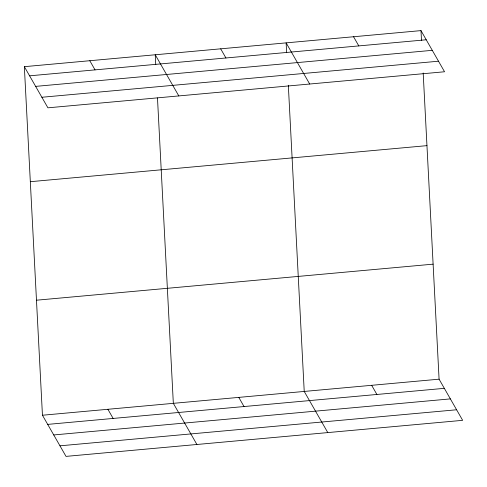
<?xml version="1.0" encoding="UTF-8"?>
<svg xmlns="http://www.w3.org/2000/svg" width="487" height="487" viewBox="0 0 487 487"><rect width="100%" height="100%" fill="white"/><g stroke="black" fill="none" stroke-linecap="round" stroke-linejoin="round"><path stroke-width="0.73" d="M24.35 66.67L420.987 30.614L444.552 71.766L47.915 107.822L24.35 66.67L42.448 415.234L66.013 456.386L462.65 420.33L439.085 379.178L423.185 72.995M29.597 75.826L426.228 39.776M35.642 86.382L432.279 50.331M41.87 97.26L438.507 61.21M30.322 181.694L426.959 145.643M36.476 300.205L433.113 264.155M42.448 415.234L439.085 379.178M47.689 424.39L444.327 388.34M53.74 434.946L450.372 398.896M59.968 445.824L456.605 409.774M353.556 36.744L358.803 45.906M309.695 84.026L286.131 42.874L286.642 52.712M220.684 48.822L225.931 57.983M371.654 385.308L376.901 394.47M178.808 95.921L155.237 54.769L155.749 64.607M327.794 432.59L304.229 391.438L288.328 85.255M89.797 60.723L95.038 69.878M238.782 397.386L244.03 406.548M196.906 444.485L173.335 403.333L157.478 97.905M107.895 409.287L113.136 418.443M420.987 30.614L421.498 40.451"/></g></svg>
